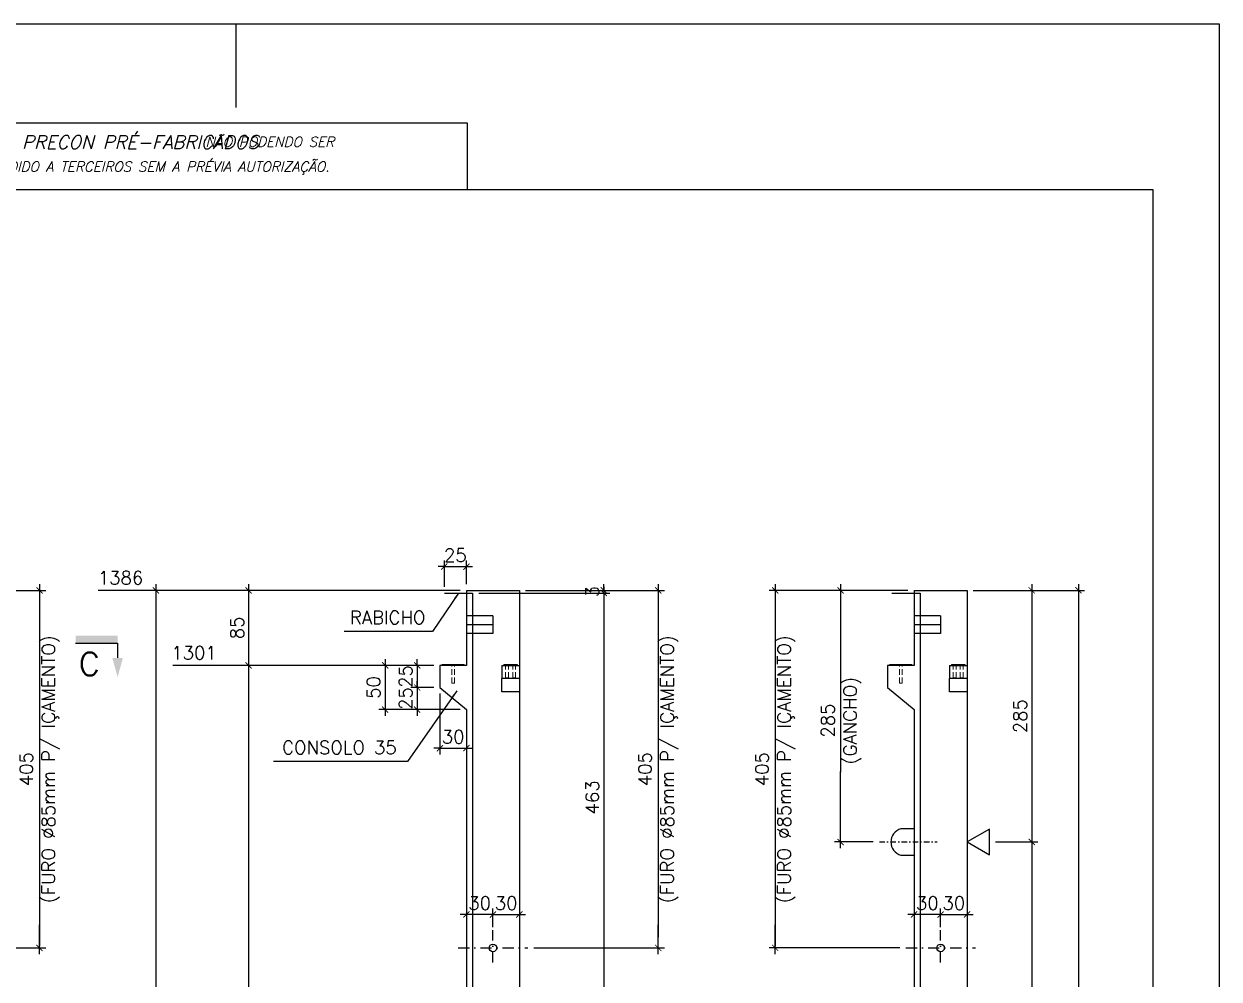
# Model space of a CAD drawing. Header units: centimetres. Extents: x 1658 to 19651, y 8294 to 11444.
# Drawn here: x 2532 to 3886, y 10362 to 11444 of the extents above; entities that cross this region are included whole.
import ezdxf

# ---------------------------------------------------------------- set-up
doc = ezdxf.new("R2010")
doc.units = ezdxf.units.CM
doc.header["$LTSCALE"] = 50
doc.header["$MEASUREMENT"] = 0
doc.header["$PDMODE"] = 67
for name, pattern in [('DASHDOT', [1, 0.5, -0.25, 0, -0.25]), ('DASHED', [0.75, 0.5, -0.25]), ('HIDDEN', [0.375, 0.25, -0.125])]:
    doc.linetypes.add(name, pattern=pattern)
doc.layers.add('10 TRACEJADO', color=1, linetype='DASHED', lineweight=13)
for name, color, linetype in [('COTAS-PRECON', 1, 'Continuous'), ('FORMATO-PRECON', 2, 'Continuous'), ('HACHURAS-PRECON', 1, 'Continuous'), ('IND- CORTE-PRECON', 4, 'Continuous'), ('LINHA CENTRO-PRECON', 1, 'DASHDOT'), ('LINHA-01-PRECON', 1, 'Continuous'), ('LINHA-02-PRECON', 2, 'Continuous'), ('LINHA-03-PRECON', 3, 'Continuous'), ('LINHA-04-PRECON', 4, 'Continuous'), ('TEXTO-35-PRECON', 5, 'Continuous')]:
    doc.layers.add(name, color=color, linetype=linetype)
doc.styles.add('ROMANS', font='ROMANS.SHX', dxfattribs={"oblique": 15, "height": 3})
doc.styles.get("Standard").update_dxf_attribs({"font": 'romans.shx'})
doc.dimstyles.new('ESC75-75', dxfattribs={"dimscale": 0, "dimtxt": 15, "dimasz": 7, "dimexe": 7, "dimexo": 7, "dimgap": 5.5, "dimtad": 1, "dimdec": 1, "dimdsep": 46, "dimtxsty": 'Standard', "dimblk": 'ARCHTICK', "dimcen": 0.1, "dimdle": 7, "dimclrd": 256, "dimclre": 256, "dimclrt": 2, "dimadec": 0, "dimazin": 0, "dimtfac": 1, "dimtdec": 1, "dimtix": 1, "dimtmove": 2, "dimatfit": 3, "dimfxl": 1, "dimarcsym": 0})

# ---------------------------------------------------------------- blocks, each defined once
blk = doc.blocks.new('A$C2E607E54')
at = {"layer": 'FORMATO-PRECON', "color": 6}
blk.add_line((1835, 4050), (685, 4050), dxfattribs=at)
at = {"layer": 'FORMATO-PRECON'}
for points in [[(0, 4200), (2970, 4200), (2970, 0), (0, 0)], [(685, 3950), (1835, 3950), (1835, 4050), (685, 4050)]]:
    blk.add_lwpolyline(points, close=True, dxfattribs=at)
blk.add_lwpolyline([(1485, 4200), (1485, 4073.6)], dxfattribs=at)
at = {"layer": 'FORMATO-PRECON', "color": 6}
blk.add_lwpolyline([(100, 3950), (2870, 3950), (2870, 100), (100, 100)], close=True, dxfattribs=at)
at = {"layer": 'FORMATO-PRECON', "style": 'ROMANS', "oblique": 15}
for s, p in [('ESTE DESENHO É DE PROPRIEDADE DA                            NÃO PODENDO SER', (700.8, 4014.4)), ('COPIADO PARCIAL OU TOTALMENTE, NEM CEDIDO A TERCEIROS SEM A PRÉVIA AUTORIZAÇÃO.', (700.8, 3977))]:
    blk.add_text(s, height=15, dxfattribs=at).set_placement(p)
at = {"layer": 'FORMATO-PRECON', "color": 3, "style": 'ROMANS', "oblique": 15}
blk.add_text('PRECON PRÉ-FABRICADOS', height=20, dxfattribs=at).set_placement((1162, 4011.3))
blk = doc.blocks.new('_ArchTick')
at = {"color": 0, "linetype": 'ByBlock', "const_width": 0.15}
blk.add_lwpolyline([(-0.5, -0.5), (0.5, 0.5)], dxfattribs=at)
blk = doc.blocks.new('*D86')
at = {"layer": 'COTAS-PRECON', "lineweight": -2, "transparency": 16777216}
for p, q in [((2786.6, 10809.3), (2786.6, 10710.3)), ((3026.3, 10802.3), (2779.6, 10802.3)), ((2996.3, 10717.3), (2779.6, 10717.3))]:
    blk.add_line(p, q, dxfattribs=at)
at = {"layer": 'Defpoints', "color": 0, "transparency": 16777216}
for p in [(3033.3, 10802.3), (2786.6, 10717.3), (3003.3, 10717.3)]:
    blk.add_point(p, dxfattribs=at)
at = {"layer": 'COTAS-PRECON', "lineweight": -2, "transparency": 16777216, "xscale": 7, "yscale": 7, "zscale": 7}
for p, rotation in [((2786.6, 10802.3), 90), ((2786.6, 10717.3), 270)]:
    blk.add_blockref('_ArchTick', p, dxfattribs=dict(at, rotation=rotation))
at = {"layer": 'COTAS-PRECON', "color": 2, "transparency": 16777216, "insert": (2773.6, 10759.8), "char_height": 15, "attachment_point": 5, "rotation": 90}
blk.add_mtext('85', dxfattribs=at)
blk = doc.blocks.new('*D87')
at = {"layer": 'COTAS-PRECON', "lineweight": -2, "transparency": 16777216}
for p, q in [((2786.6, 10724.3), (2786.6, 9409.3)), ((2996.3, 10717.3), (2779.6, 10717.3)), ((3026.3, 9416.3), (2779.6, 9416.3))]:
    blk.add_line(p, q, dxfattribs=at)
at = {"layer": 'Defpoints', "color": 0, "transparency": 16777216}
for p in [(3003.3, 10717.3), (2786.6, 9416.3), (3033.3, 9416.3)]:
    blk.add_point(p, dxfattribs=at)
at = {"layer": 'COTAS-PRECON', "lineweight": -2, "transparency": 16777216, "xscale": 7, "yscale": 7, "zscale": 7}
for p, rotation in [((2786.6, 10717.3), 90), ((2786.6, 9416.3), 270)]:
    blk.add_blockref('_ArchTick', p, dxfattribs=dict(at, rotation=rotation))
at = {"layer": 'COTAS-PRECON', "color": 2, "transparency": 16777216, "insert": (2773.6, 10066.8), "char_height": 15, "attachment_point": 5, "rotation": 90}
blk.add_mtext('1301', dxfattribs=at)
blk = doc.blocks.new('*D88')
at = {"layer": 'COTAS-PRECON', "lineweight": -2, "transparency": 16777216}
for p, q in [((3188.9, 10802.3), (3188.9, 10809.3)), ((3047.3, 10799.3), (3195.9, 10799.3)), ((3100.3, 10802.3), (3195.9, 10802.3)), ((3188.9, 10802.3), (3188.9, 10799.3)), ((3188.9, 10799.3), (3188.9, 10792.3))]:
    blk.add_line(p, q, dxfattribs=at)
at = {"layer": 'Defpoints', "color": 0, "transparency": 16777216}
for p in [(3040.3, 10799.3), (3093.3, 10802.3), (3188.9, 10799.3)]:
    blk.add_point(p, dxfattribs=at)
at = {"layer": 'COTAS-PRECON', "lineweight": -2, "transparency": 16777216, "xscale": 7, "yscale": 7, "zscale": 7}
for p, rotation in [((3188.9, 10802.3), 270), ((3188.9, 10799.3), 90)]:
    blk.add_blockref('_ArchTick', p, dxfattribs=dict(at, rotation=rotation))
at = {"layer": 'COTAS-PRECON', "color": 2, "transparency": 16777216, "insert": (3175.9, 10800.8), "char_height": 15, "attachment_point": 5, "rotation": 90}
blk.add_mtext('3', dxfattribs=at)
blk = doc.blocks.new('*D89')
at = {"layer": 'COTAS-PRECON', "lineweight": -2, "transparency": 16777216}
for p, q in [((3188.9, 10806.3), (3188.9, 10329.3)), ((3047.3, 10799.3), (3195.9, 10799.3)), ((3047.3, 10336.3), (3195.9, 10336.3))]:
    blk.add_line(p, q, dxfattribs=at)
at = {"layer": 'Defpoints', "color": 0, "transparency": 16777216}
for p in [(3040.3, 10799.3), (3040.3, 10336.3), (3188.9, 10336.3)]:
    blk.add_point(p, dxfattribs=at)
at = {"layer": 'COTAS-PRECON', "lineweight": -2, "transparency": 16777216, "xscale": 7, "yscale": 7, "zscale": 7}
for p, rotation in [((3188.9, 10799.3), 90), ((3188.9, 10336.3), 270)]:
    blk.add_blockref('_ArchTick', p, dxfattribs=dict(at, rotation=rotation))
at = {"layer": 'COTAS-PRECON', "color": 2, "transparency": 16777216, "insert": (3175.9, 10567.8), "char_height": 15, "attachment_point": 5, "rotation": 90}
blk.add_mtext('463', dxfattribs=at)
blk = doc.blocks.new('*D93')
at = {"layer": 'COTAS-PRECON', "lineweight": -2, "transparency": 16777216}
for p, q in [((2977.5, 10717.3), (2977.5, 10724.3)), ((2996.3, 10717.3), (2970.5, 10717.3)), ((2977.5, 10717.3), (2977.5, 10692.3)), ((2996.3, 10692.3), (2970.5, 10692.3)), ((2977.5, 10692.3), (2977.5, 10685.3))]:
    blk.add_line(p, q, dxfattribs=at)
at = {"layer": 'Defpoints', "color": 0, "transparency": 16777216}
for p in [(3003.3, 10717.3), (2977.5, 10692.3), (3003.3, 10692.3)]:
    blk.add_point(p, dxfattribs=at)
at = {"layer": 'COTAS-PRECON', "lineweight": -2, "transparency": 16777216, "xscale": 7, "yscale": 7, "zscale": 7}
for p, rotation in [((2977.5, 10717.3), 270), ((2977.5, 10692.3), 90)]:
    blk.add_blockref('_ArchTick', p, dxfattribs=dict(at, rotation=rotation))
at = {"layer": 'COTAS-PRECON', "color": 2, "transparency": 16777216, "insert": (2964.5, 10704.8), "char_height": 15, "attachment_point": 5, "rotation": 90}
blk.add_mtext('25', dxfattribs=at)
blk = doc.blocks.new('*D94')
at = {"layer": 'COTAS-PRECON', "lineweight": -2, "transparency": 16777216}
for p, q in [((2977.5, 10692.3), (2977.5, 10699.3)), ((2996.3, 10692.3), (2970.5, 10692.3)), ((2977.5, 10692.3), (2977.5, 10667.3)), ((3026.3, 10667.3), (2970.5, 10667.3)), ((2977.5, 10667.3), (2977.5, 10660.3))]:
    blk.add_line(p, q, dxfattribs=at)
at = {"layer": 'Defpoints', "color": 0, "transparency": 16777216}
for p in [(3003.3, 10692.3), (2977.5, 10667.3), (3033.3, 10667.3)]:
    blk.add_point(p, dxfattribs=at)
at = {"layer": 'COTAS-PRECON', "lineweight": -2, "transparency": 16777216, "xscale": 7, "yscale": 7, "zscale": 7}
for p, rotation in [((2977.5, 10692.3), 270), ((2977.5, 10667.3), 90)]:
    blk.add_blockref('_ArchTick', p, dxfattribs=dict(at, rotation=rotation))
at = {"layer": 'COTAS-PRECON', "color": 2, "transparency": 16777216, "insert": (2964.5, 10679.8), "char_height": 15, "attachment_point": 5, "rotation": 90}
blk.add_mtext('25', dxfattribs=at)
blk = doc.blocks.new('*D95')
at = {"layer": 'COTAS-PRECON', "lineweight": -2, "transparency": 16777216}
for p, q in [((2941.2, 10724.3), (2941.2, 10660.3)), ((2996.3, 10717.3), (2934.2, 10717.3)), ((3026.3, 10667.3), (2934.2, 10667.3))]:
    blk.add_line(p, q, dxfattribs=at)
at = {"layer": 'Defpoints', "color": 0, "transparency": 16777216}
for p in [(3003.3, 10717.3), (2941.2, 10667.3), (3033.3, 10667.3)]:
    blk.add_point(p, dxfattribs=at)
at = {"layer": 'COTAS-PRECON', "lineweight": -2, "transparency": 16777216, "xscale": 7, "yscale": 7, "zscale": 7}
for p, rotation in [((2941.2, 10717.3), 90), ((2941.2, 10667.3), 270)]:
    blk.add_blockref('_ArchTick', p, dxfattribs=dict(at, rotation=rotation))
at = {"layer": 'COTAS-PRECON', "color": 2, "transparency": 16777216, "insert": (2928.2, 10692.3), "char_height": 15, "attachment_point": 5, "rotation": 90}
blk.add_mtext('50', dxfattribs=at)
blk = doc.blocks.new('*D96')
at = {"layer": 'COTAS-PRECON', "lineweight": -2, "transparency": 16777216}
for p, q in [((3003.3, 10685.3), (3003.3, 10616.5)), ((3003.3, 10623.5), (2996.3, 10623.5)), ((3003.3, 10623.5), (3033.3, 10623.5)), ((3033.3, 10623.5), (3040.3, 10623.5))]:
    blk.add_line(p, q, dxfattribs=at)
at = {"layer": 'Defpoints', "color": 0, "transparency": 16777216}
for p in [(3003.3, 10692.3), (3033.3, 10623.5), (3033.3, 10623.5)]:
    blk.add_point(p, dxfattribs=at)
at = {"layer": 'COTAS-PRECON', "lineweight": -2, "transparency": 16777216, "xscale": 7, "yscale": 7, "zscale": 7}
blk.add_blockref('_ArchTick', (3003.3, 10623.5), dxfattribs=at)
at = {"layer": 'COTAS-PRECON', "lineweight": -2, "transparency": 16777216, "xscale": 7, "yscale": 7, "zscale": 7, "rotation": 180}
blk.add_blockref('_ArchTick', (3033.3, 10623.5), dxfattribs=at)
at = {"layer": 'COTAS-PRECON', "color": 2, "transparency": 16777216, "insert": (3018.3, 10636.5), "char_height": 15, "attachment_point": 5}
blk.add_mtext('30', dxfattribs=at)
blk = doc.blocks.new('*D97')
at = {"layer": 'COTAS-PRECON', "lineweight": -2, "transparency": 16777216}
blk.add_line((2779.6, 10717.3), (2700.6, 10717.3), dxfattribs=at)
at = {"layer": 'Defpoints', "color": 0, "transparency": 16777216}
for p in [(2700.6, 10717.3), (2786.6, 10717.3), (3073.3, 9416.3)]:
    blk.add_point(p, dxfattribs=at)
at = {"layer": 'COTAS-PRECON', "color": 2, "transparency": 16777216, "insert": (2724.8, 10731.6), "char_height": 15, "attachment_point": 5}
blk.add_mtext('1301', dxfattribs=at)
blk = doc.blocks.new('*D101')
at = {"layer": 'COTAS-PRECON', "lineweight": -2, "transparency": 16777216}
for p, q in [((3008.3, 10806.3), (3008.3, 10836.2)), ((3033.3, 10809.3), (3033.3, 10836.2)), ((3008.3, 10829.2), (3001.3, 10829.2)), ((3008.3, 10829.2), (3033.3, 10829.2)), ((3033.3, 10829.2), (3040.3, 10829.2))]:
    blk.add_line(p, q, dxfattribs=at)
at = {"layer": 'Defpoints', "color": 0, "transparency": 16777216}
for p in [(3033.3, 10829.2), (3008.3, 10799.3), (3033.3, 10802.3)]:
    blk.add_point(p, dxfattribs=at)
at = {"layer": 'COTAS-PRECON', "lineweight": -2, "transparency": 16777216, "xscale": 7, "yscale": 7, "zscale": 7}
blk.add_blockref('_ArchTick', (3008.3, 10829.2), dxfattribs=at)
at = {"layer": 'COTAS-PRECON', "lineweight": -2, "transparency": 16777216, "xscale": 7, "yscale": 7, "zscale": 7, "rotation": 180}
blk.add_blockref('_ArchTick', (3033.3, 10829.2), dxfattribs=at)
at = {"layer": 'COTAS-PRECON', "color": 2, "transparency": 16777216, "insert": (3020.8, 10842.2), "char_height": 15, "attachment_point": 5}
blk.add_mtext('25', dxfattribs=at)
blk = doc.blocks.new('*D102')
at = {"layer": 'COTAS-PRECON', "lineweight": -2, "transparency": 16777216}
for p, q in [((2681.7, 10809.3), (2681.7, 9409.3)), ((3026.3, 10802.3), (2674.7, 10802.3)), ((3026.3, 9416.3), (2674.7, 9416.3))]:
    blk.add_line(p, q, dxfattribs=at)
at = {"layer": 'Defpoints', "color": 0, "transparency": 16777216}
for p in [(3033.3, 10802.3), (2681.7, 9416.3), (3033.3, 9416.3)]:
    blk.add_point(p, dxfattribs=at)
at = {"layer": 'COTAS-PRECON', "lineweight": -2, "transparency": 16777216, "xscale": 7, "yscale": 7, "zscale": 7}
for p, rotation in [((2681.7, 10802.3), 90), ((2681.7, 9416.3), 270)]:
    blk.add_blockref('_ArchTick', p, dxfattribs=dict(at, rotation=rotation))
at = {"layer": 'COTAS-PRECON', "color": 2, "transparency": 16777216, "insert": (2668.7, 10109.3), "char_height": 15, "attachment_point": 5, "rotation": 90}
blk.add_mtext('1386', dxfattribs=at)
blk = doc.blocks.new('*D103')
at = {"layer": 'COTAS-PRECON', "lineweight": -2, "transparency": 16777216}
blk.add_line((2674.7, 10802.3), (2616.3, 10802.3), dxfattribs=at)
at = {"layer": 'Defpoints', "color": 0, "transparency": 16777216}
for p in [(2616.3, 10802.3), (2681.7, 10802.3), (3073.3, 9416.3)]:
    blk.add_point(p, dxfattribs=at)
at = {"layer": 'COTAS-PRECON', "color": 2, "transparency": 16777216, "insert": (2641.5, 10816.6), "char_height": 15, "attachment_point": 5}
blk.add_mtext('1386', dxfattribs=at)
blk = doc.blocks.new('IND-CORTE-')
at = {"layer": 'IND- CORTE-PRECON', "color": 1}
for p, q in [((-11.2, 63.5), (-33.6, 63.5)), ((-11.2, 0), (-11.2, 63.5))]:
    blk.add_line(p, q, dxfattribs=at)
for points in [[(-33.6, 71.5), (-62.5, 63.5), (-33.6, 55.4)], [(0, 0), (-11.2, 0), (0, 63.5), (-11.2, 63.5)]]:
    blk.add_solid(points, dxfattribs=at)
at = {"layer": 'IND- CORTE-PRECON', "linetype": 'Continuous', "style": 'ROMANS', "flags": 8}
blk.add_attdef('B', (-57.7, 9.1), '', height=35, dxfattribs=at)
blk = doc.blocks.new('*D106')
at = {"layer": 'COTAS-PRECON', "lineweight": -2, "transparency": 16777216}
for p, q in [((3457.1, 10809.3), (3457.1, 10712.4)), ((3533.4, 10802.3), (3450.1, 10802.3)), ((3457.1, 10510.3), (3457.1, 10597.1)), ((3494, 10517.3), (3450.1, 10517.3))]:
    blk.add_line(p, q, dxfattribs=at)
at = {"layer": 'Defpoints', "color": 0, "transparency": 16777216}
for p in [(3540.4, 10802.3), (3457.1, 10517.3), (3501, 10517.3)]:
    blk.add_point(p, dxfattribs=at)
at = {"layer": 'COTAS-PRECON', "lineweight": -2, "transparency": 16777216, "xscale": 7, "yscale": 7, "zscale": 7}
for p, rotation in [((3457.1, 10802.3), 90), ((3457.1, 10517.3), 270)]:
    blk.add_blockref('_ArchTick', p, dxfattribs=dict(at, rotation=rotation))
at = {"layer": 'COTAS-PRECON', "color": 2, "transparency": 16777216, "insert": (3457.8, 10654.8), "char_height": 15, "attachment_point": 5, "rotation": 90}
blk.add_mtext('285\\P(GANCHO)', dxfattribs=at)
blk = doc.blocks.new('*D107')
at = {"layer": 'COTAS-PRECON', "lineweight": -2, "transparency": 16777216}
for p, q in [((3673.6, 10524.3), (3673.6, 9694.3)), ((3632.7, 10517.3), (3680.6, 10517.3)), ((3632.7, 9701.3), (3680.6, 9701.3))]:
    blk.add_line(p, q, dxfattribs=at)
at = {"layer": 'Defpoints', "color": 0, "transparency": 16777216}
for p in [(3625.7, 10517.3), (3625.7, 9701.3), (3673.6, 9701.3)]:
    blk.add_point(p, dxfattribs=at)
at = {"layer": 'COTAS-PRECON', "lineweight": -2, "transparency": 16777216, "xscale": 7, "yscale": 7, "zscale": 7}
for p, rotation in [((3673.6, 10517.3), 90), ((3673.6, 9701.3), 270)]:
    blk.add_blockref('_ArchTick', p, dxfattribs=dict(at, rotation=rotation))
at = {"layer": 'COTAS-PRECON', "color": 2, "transparency": 16777216, "insert": (3660.6, 10109.3), "char_height": 15, "attachment_point": 5, "rotation": 90}
blk.add_mtext('816', dxfattribs=at)
blk = doc.blocks.new('*D108')
at = {"layer": 'COTAS-PRECON', "lineweight": -2, "transparency": 16777216}
for p, q in [((3673.6, 10809.3), (3673.6, 10510.3)), ((3607.4, 10802.3), (3680.6, 10802.3)), ((3632.7, 10517.3), (3680.6, 10517.3))]:
    blk.add_line(p, q, dxfattribs=at)
at = {"layer": 'Defpoints', "color": 0, "transparency": 16777216}
for p in [(3600.4, 10802.3, 0), (3625.7, 10517.3), (3673.6, 10517.3)]:
    blk.add_point(p, dxfattribs=at)
at = {"layer": 'COTAS-PRECON', "lineweight": -2, "transparency": 16777216, "xscale": 7, "yscale": 7, "zscale": 7}
for p, rotation in [((3673.6, 10802.3), 90), ((3673.6, 10517.3), 270)]:
    blk.add_blockref('_ArchTick', p, dxfattribs=dict(at, rotation=rotation))
at = {"layer": 'COTAS-PRECON', "color": 2, "transparency": 16777216, "insert": (3660.6, 10659.8), "char_height": 15, "attachment_point": 5, "rotation": 90}
blk.add_mtext('285', dxfattribs=at)
blk = doc.blocks.new('*D109')
at = {"layer": 'COTAS-PRECON', "lineweight": -2, "transparency": 16777216}
for p, q in [((3726.5, 10809.3), (3726.5, 9409.3)), ((3607.4, 10802.3), (3733.5, 10802.3)), ((3607.4, 9416.3), (3733.5, 9416.3))]:
    blk.add_line(p, q, dxfattribs=at)
at = {"layer": 'Defpoints', "color": 0, "transparency": 16777216}
for p in [(3600.4, 10802.3), (3600.4, 9416.3), (3726.5, 9416.3)]:
    blk.add_point(p, dxfattribs=at)
at = {"layer": 'COTAS-PRECON', "lineweight": -2, "transparency": 16777216, "xscale": 7, "yscale": 7, "zscale": 7}
for p, rotation in [((3726.5, 10802.3), 90), ((3726.5, 9416.3), 270)]:
    blk.add_blockref('_ArchTick', p, dxfattribs=dict(at, rotation=rotation))
at = {"layer": 'COTAS-PRECON', "color": 2, "transparency": 16777216, "insert": (3713.5, 10109.3), "char_height": 15, "attachment_point": 5, "rotation": 90}
blk.add_mtext('PONTOS DE APOIO E ESTOCAGEM', dxfattribs=at)
blk = doc.blocks.new('*D110')
at = {"layer": 'Defpoints', "color": 0, "transparency": 16777216}
for p in [(3540.4, 10802.3), (3383.1, 10397.3), (3531.2, 10397.3)]:
    blk.add_point(p, dxfattribs=at)
at = {"layer": 'LINHA-01-PRECON', "lineweight": -2, "transparency": 16777216}
for p, q in [((3383.1, 10809.3), (3383.1, 10776)), ((3533.4, 10802.3), (3376.1, 10802.3)), ((3383.1, 10390.3), (3383.1, 10423.6)), ((3524.2, 10397.3), (3376.1, 10397.3))]:
    blk.add_line(p, q, dxfattribs=at)
at = {"layer": 'LINHA-01-PRECON', "lineweight": -2, "transparency": 16777216, "xscale": 7, "yscale": 7, "zscale": 7}
for p, rotation in [((3383.1, 10802.3), 90), ((3383.1, 10397.3), 270)]:
    blk.add_blockref('_ArchTick', p, dxfattribs=dict(at, rotation=rotation))
at = {"layer": 'LINHA-01-PRECON', "color": 2, "transparency": 16777216, "insert": (3383.1, 10599.8), "char_height": 15, "attachment_point": 5, "rotation": 90}
blk.add_mtext('405\\P(FURO %%C85mm P/ IÇAMENTO)', dxfattribs=at)
blk = doc.blocks.new('*D111')
at = {"layer": 'Defpoints', "color": 0, "transparency": 16777216}
for p in [(3540.4, 10435.1), (3540.4, 10435.1), (3570.4, 10413.9)]:
    blk.add_point(p, dxfattribs=at)
at = {"layer": 'LINHA-01-PRECON', "lineweight": -2, "transparency": 16777216}
for p, q in [((3570.4, 10420.9), (3570.4, 10442.1)), ((3540.4, 10435.1), (3533.4, 10435.1)), ((3570.4, 10435.1), (3540.4, 10435.1)), ((3570.4, 10435.1), (3577.4, 10435.1))]:
    blk.add_line(p, q, dxfattribs=at)
at = {"layer": 'LINHA-01-PRECON', "lineweight": -2, "transparency": 16777216, "xscale": 7, "yscale": 7, "zscale": 7}
blk.add_blockref('_ArchTick', (3540.4, 10435.1), dxfattribs=at)
at = {"layer": 'LINHA-01-PRECON', "lineweight": -2, "transparency": 16777216, "xscale": 7, "yscale": 7, "zscale": 7, "rotation": 180}
blk.add_blockref('_ArchTick', (3570.4, 10435.1), dxfattribs=at)
at = {"layer": 'LINHA-01-PRECON', "color": 2, "transparency": 16777216, "insert": (3555.4, 10448.1), "char_height": 15, "attachment_point": 5}
blk.add_mtext('30', dxfattribs=at)
blk = doc.blocks.new('*D112')
at = {"layer": 'Defpoints', "color": 0, "transparency": 16777216}
for p in [(3600.4, 10435.1), (3600.4, 10435.1), (3570.4, 10413.9)]:
    blk.add_point(p, dxfattribs=at)
at = {"layer": 'LINHA-01-PRECON', "lineweight": -2, "transparency": 16777216}
for p, q in [((3570.4, 10420.9), (3570.4, 10442.1)), ((3570.4, 10435.1), (3563.4, 10435.1)), ((3570.4, 10435.1), (3600.4, 10435.1)), ((3600.4, 10435.1), (3607.4, 10435.1))]:
    blk.add_line(p, q, dxfattribs=at)
at = {"layer": 'LINHA-01-PRECON', "lineweight": -2, "transparency": 16777216, "xscale": 7, "yscale": 7, "zscale": 7}
blk.add_blockref('_ArchTick', (3570.4, 10435.1), dxfattribs=at)
at = {"layer": 'LINHA-01-PRECON', "lineweight": -2, "transparency": 16777216, "xscale": 7, "yscale": 7, "zscale": 7, "rotation": 180}
blk.add_blockref('_ArchTick', (3600.4, 10435.1), dxfattribs=at)
at = {"layer": 'LINHA-01-PRECON', "color": 2, "transparency": 16777216, "insert": (3585.4, 10448.1), "char_height": 15, "attachment_point": 5}
blk.add_mtext('30', dxfattribs=at)
blk = doc.blocks.new('*D316')
at = {"layer": 'Defpoints', "color": 0, "transparency": 16777216}
for p in [(3093.3, 10802.3), (3102.5, 10397.3), (3250.6, 10397.3)]:
    blk.add_point(p, dxfattribs=at)
at = {"layer": 'LINHA-01-PRECON', "lineweight": -2, "transparency": 16777216}
for p, q in [((3250.6, 10809.3), (3250.6, 10776)), ((3100.3, 10802.3), (3257.6, 10802.3)), ((3250.6, 10390.3), (3250.6, 10423.6)), ((3109.5, 10397.3), (3257.6, 10397.3))]:
    blk.add_line(p, q, dxfattribs=at)
at = {"layer": 'LINHA-01-PRECON', "lineweight": -2, "transparency": 16777216, "xscale": 7, "yscale": 7, "zscale": 7}
for p, rotation in [((3250.6, 10802.3), 90), ((3250.6, 10397.3), 270)]:
    blk.add_blockref('_ArchTick', p, dxfattribs=dict(at, rotation=rotation))
at = {"layer": 'LINHA-01-PRECON', "color": 2, "transparency": 16777216, "insert": (3250.6, 10599.8), "char_height": 15, "attachment_point": 5, "rotation": 90}
blk.add_mtext('405\\P(FURO %%C85mm P/ IÇAMENTO)', dxfattribs=at)
blk = doc.blocks.new('*D317')
at = {"layer": 'Defpoints', "color": 0, "transparency": 16777216}
for p in [(3033.3, 10435.1), (3033.3, 10435.1), (3063.3, 10413.9)]:
    blk.add_point(p, dxfattribs=at)
at = {"layer": 'LINHA-01-PRECON', "lineweight": -2, "transparency": 16777216}
for p, q in [((3063.3, 10420.9), (3063.3, 10442.1)), ((3033.3, 10435.1), (3026.3, 10435.1)), ((3063.3, 10435.1), (3033.3, 10435.1)), ((3063.3, 10435.1), (3070.3, 10435.1))]:
    blk.add_line(p, q, dxfattribs=at)
at = {"layer": 'LINHA-01-PRECON', "lineweight": -2, "transparency": 16777216, "xscale": 7, "yscale": 7, "zscale": 7}
blk.add_blockref('_ArchTick', (3033.3, 10435.1), dxfattribs=at)
at = {"layer": 'LINHA-01-PRECON', "lineweight": -2, "transparency": 16777216, "xscale": 7, "yscale": 7, "zscale": 7, "rotation": 180}
blk.add_blockref('_ArchTick', (3063.3, 10435.1), dxfattribs=at)
at = {"layer": 'LINHA-01-PRECON', "color": 2, "transparency": 16777216, "insert": (3048.3, 10448.1), "char_height": 15, "attachment_point": 5}
blk.add_mtext('30', dxfattribs=at)
blk = doc.blocks.new('*D318')
at = {"layer": 'Defpoints', "color": 0, "transparency": 16777216}
for p in [(3093.3, 10435.1), (3093.3, 10435.1), (3063.3, 10413.9)]:
    blk.add_point(p, dxfattribs=at)
at = {"layer": 'LINHA-01-PRECON', "lineweight": -2, "transparency": 16777216}
for p, q in [((3063.3, 10420.9), (3063.3, 10442.1)), ((3063.3, 10435.1), (3056.3, 10435.1)), ((3063.3, 10435.1), (3093.3, 10435.1)), ((3093.3, 10435.1), (3100.3, 10435.1))]:
    blk.add_line(p, q, dxfattribs=at)
at = {"layer": 'LINHA-01-PRECON', "lineweight": -2, "transparency": 16777216, "xscale": 7, "yscale": 7, "zscale": 7}
blk.add_blockref('_ArchTick', (3063.3, 10435.1), dxfattribs=at)
at = {"layer": 'LINHA-01-PRECON', "lineweight": -2, "transparency": 16777216, "xscale": 7, "yscale": 7, "zscale": 7, "rotation": 180}
blk.add_blockref('_ArchTick', (3093.3, 10435.1), dxfattribs=at)
at = {"layer": 'LINHA-01-PRECON', "color": 2, "transparency": 16777216, "insert": (3078.3, 10448.1), "char_height": 15, "attachment_point": 5}
blk.add_mtext('30', dxfattribs=at)
blk = doc.blocks.new('*D319')
at = {"layer": 'Defpoints', "color": 0, "transparency": 16777216}
for p in [(2257.6, 10802.3), (2266.7, 10397.3), (2549.8, 10397.3)]:
    blk.add_point(p, dxfattribs=at)
at = {"layer": 'LINHA-01-PRECON', "lineweight": -2, "transparency": 16777216}
for p, q in [((2549.8, 10809.3), (2549.8, 10776)), ((2264.6, 10802.3), (2556.8, 10802.3)), ((2549.8, 10390.3), (2549.8, 10423.6)), ((2273.7, 10397.3), (2556.8, 10397.3))]:
    blk.add_line(p, q, dxfattribs=at)
at = {"layer": 'LINHA-01-PRECON', "lineweight": -2, "transparency": 16777216, "xscale": 7, "yscale": 7, "zscale": 7}
for p, rotation in [((2549.8, 10802.3), 90), ((2549.8, 10397.3), 270)]:
    blk.add_blockref('_ArchTick', p, dxfattribs=dict(at, rotation=rotation))
at = {"layer": 'LINHA-01-PRECON', "color": 2, "transparency": 16777216, "insert": (2549.8, 10599.8), "char_height": 15, "attachment_point": 5, "rotation": 90}
blk.add_mtext('405\\P(FURO %%C85mm P/ IÇAMENTO)', dxfattribs=at)

msp = doc.modelspace()

# ---------------------------------------------------------------- linework, layer by layer
at = {"layer": '10 TRACEJADO', "linetype": 'HIDDEN', "ltscale": 0.5, "extrusion": (0, 1, 0)}
for p, q in [((3016.71, 10717.28), (3016.71, 10718.28)), ((3016.71, 10697.28), (3016.71, 10717.28)), ((3019.91, 10717.28), (3019.91, 10718.28)), ((3019.91, 10697.28), (3019.91, 10717.28)), ((3077.71, 10717.28), (3077.71, 10718.28)), ((3077.71, 10703.28), (3077.71, 10717.28)), ((3080.91, 10717.28), (3080.91, 10718.28)), ((3080.91, 10703.28), (3080.91, 10717.28)), ((3085.71, 10717.28), (3085.71, 10718.28)), ((3085.71, 10703.28), (3085.71, 10717.28)), ((3088.91, 10717.28), (3088.91, 10718.28)), ((3088.91, 10703.28), (3088.91, 10717.28)), ((3523.76, 10717.28), (3523.76, 10718.28)), ((3523.76, 10697.28), (3523.76, 10717.28)), ((3526.96, 10717.28), (3526.96, 10718.28)), ((3526.96, 10697.28), (3526.96, 10717.28)), ((3584.76, 10717.28), (3584.76, 10718.28)), ((3584.76, 10703.28), (3584.76, 10717.28)), ((3587.96, 10717.28), (3587.96, 10718.28)), ((3587.96, 10703.28), (3587.96, 10717.28)), ((3592.76, 10717.28), (3592.76, 10718.28)), ((3592.76, 10703.28), (3592.76, 10717.28)), ((3595.96, 10717.28), (3595.96, 10718.28)), ((3595.96, 10703.28), (3595.96, 10717.28)), ((3016.71, 10697.28), (3018.31, 10697.28)), ((3018.31, 10697.28), (3019.91, 10697.28)), ((3077.71, 10703.28), (3079.31, 10703.28)), ((3079.31, 10703.28), (3080.91, 10703.28)), ((3085.71, 10703.28), (3087.31, 10703.28)), ((3087.31, 10703.28), (3088.91, 10703.28)), ((3523.76, 10697.28), (3525.36, 10697.28)), ((3525.36, 10697.28), (3526.96, 10697.28)), ((3584.76, 10703.28), (3586.36, 10703.28)), ((3586.36, 10703.28), (3587.96, 10703.28)), ((3592.76, 10703.28), (3594.36, 10703.28)), ((3594.36, 10703.28), (3595.96, 10703.28))]:
    msp.add_line(p, q, dxfattribs=at)
at = {"layer": 'LINHA CENTRO-PRECON', "ltscale": 0.25}
msp.add_line((3501.03, 10517.28), (3566.47, 10517.28), dxfattribs=at)
at = {"layer": 'LINHA-01-PRECON'}
for p, q in [((2549.77, 10790.14), (2549.77, 10399.43)), ((3250.58, 10790.14), (3250.58, 10409.43)), ((3383.08, 10790.14), (3383.08, 10399.43)), ((3457.08, 10773.36), (3457.08, 10596.21))]:
    msp.add_line(p, q, dxfattribs=at)
at = {"layer": 'LINHA-01-PRECON', "linetype": 'DASHDOT', "ltscale": 0.5}
for p, q in [((3063.31, 10380.66), (3063.31, 10417.42)), ((3570.36, 10380.66), (3570.36, 10417.42)), ((3024.15, 10397.28), (3102.94, 10397.28)), ((3531.2, 10397.28), (3609.99, 10397.28))]:
    msp.add_line(p, q, dxfattribs=at)
at = {"layer": 'LINHA-02-PRECON', "extrusion": (0, 1, 0)}
for p, q in [((3540.36, 10802.28), (3600.36, 10802.28)), ((3540.36, 10802.28), (3540.36, 10773.28)), ((3600.36, 10802.28), (3600.36, 10254.28)), ((3570.36, 10773.28), (3540.36, 10773.28)), ((3540.36, 10773.28), (3540.36, 10763.28)), ((3570.36, 10763.28), (3540.36, 10763.28)), ((3540.36, 10763.28), (3540.36, 10753.28)), ((3570.36, 10773.28), (3570.36, 10763.28)), ((3570.36, 10763.28), (3570.36, 10753.29)), ((3570.36, 10753.29), (3540.36, 10753.29)), ((3540.36, 10753.29), (3540.36, 10717.28)), ((3540.36, 10753.28), (3540.36, 10753.28)), ((3540.36, 10717.28), (3510.36, 10717.28)), ((3510.36, 10717.28), (3510.36, 10692.28)), ((3512.86, 10718.28), (3537.86, 10718.28)), ((3512.86, 10717.28), (3512.86, 10718.28)), ((3537.86, 10717.28), (3537.86, 10718.28)), ((3580.36, 10717.28), (3580.36, 10702.28)), ((3580.36, 10717.28), (3600.36, 10717.28)), ((3582.86, 10718.28), (3597.86, 10718.28)), ((3582.86, 10718.28), (3582.86, 10717.28)), ((3597.86, 10718.28), (3597.86, 10717.28)), ((3600.36, 10717.28), (3600.36, 10702.28)), ((3580.36, 10687.28), (3580.36, 10702.28)), ((3600.36, 10702.28), (3580.36, 10702.28)), ((3600.36, 10702.28), (3600.36, 10687.28)), ((3510.36, 10692.28), (3540.36, 10667.28)), ((3600.36, 10687.28), (3580.36, 10687.28)), ((3540.36, 10667.28), (3540.36, 9516.28))]:
    msp.add_line(p, q, dxfattribs=at)
at = {"layer": 'LINHA-02-PRECON'}
msp.add_circle((3570.36, 10397.28), 4.25, dxfattribs=at)
at = {"layer": 'LINHA-03-PRECON', "extrusion": (0, 1, 0)}
for p, q in [((3033.31, 10802.28), (3093.31, 10802.28)), ((3033.31, 10802.28), (3033.31, 10773.28)), ((3093.31, 10802.28), (3093.31, 10254.28)), ((3063.27, 10773.28, 4565.82), (3033.31, 10773.28)), ((3033.31, 10773.28), (3033.31, 10763.28)), ((3063.27, 10763.28, 4565.82), (3033.31, 10763.28)), ((3033.31, 10763.28), (3033.31, 10753.28)), ((3063.27, 10773.28, 4565.82), (3063.27, 10763.28, 4565.82)), ((3063.27, 10763.28, 4565.82), (3063.27, 10753.28, 4565.82)), ((3063.27, 10753.28, 4565.82), (3033.31, 10753.29)), ((3033.31, 10753.29), (3033.31, 10717.28)), ((3033.31, 10753.28), (3033.31, 10753.28)), ((3033.31, 10717.28), (3003.31, 10717.28)), ((3003.31, 10717.28), (3003.31, 10692.28)), ((3005.81, 10718.28), (3030.81, 10718.28)), ((3005.81, 10717.28), (3005.81, 10718.28)), ((3030.81, 10717.28), (3030.81, 10718.28)), ((3073.31, 10717.28), (3073.31, 10702.28)), ((3073.31, 10717.28), (3093.31, 10717.28)), ((3075.81, 10718.28), (3090.81, 10718.28)), ((3075.81, 10718.28), (3075.81, 10717.28)), ((3090.81, 10718.28), (3090.81, 10717.28)), ((3093.31, 10717.28), (3093.31, 10702.28)), ((3073.31, 10687.28), (3073.31, 10702.28)), ((3093.31, 10702.28), (3073.31, 10702.28)), ((3093.31, 10702.28), (3093.31, 10687.28)), ((3003.31, 10692.28), (3033.31, 10667.28)), ((3093.31, 10687.28), (3073.31, 10687.28)), ((3033.31, 10667.28), (3033.31, 9516.28))]:
    msp.add_line(p, q, dxfattribs=at)
at = {"layer": 'LINHA-03-PRECON', "elevation": -0.02}
msp.add_lwpolyline([(3600.36, 10517.28), (3625.67, 10502.67), (3625.67, 10531.9)], close=True, dxfattribs=at)
at = {"layer": 'LINHA-03-PRECON'}
msp.add_circle((3063.31, 10397.28), 4.25, dxfattribs=at)
at = {"layer": 'LINHA-04-PRECON'}
for p, q in [((3008.31, 10799.28), (3040.31, 10799.28)), ((3040.31, 10799.28), (3040.31, 9536.28)), ((3515.36, 10799.28), (3547.36, 10799.28)), ((3547.36, 10799.28), (3547.36, 9536.28))]:
    msp.add_line(p, q, dxfattribs=at)
msp.add_lwpolyline([(3540.36, 10532.28), (3525.36, 10532.28, 0.7491786), (3525.36, 10502.28), (3540.36, 10502.28)], format="xyb", dxfattribs=at)

# ---------------------------------------------------------------- block references
at = {"layer": 'HACHURAS-PRECON', "xscale": 0.7499999999999996, "yscale": 0.7499999999999996, "zscale": 0.7499999999999996}
msp.add_blockref('A$C2E607E54', (1658.36, 8293.94), dxfattribs=at)
at = {"layer": 'TEXTO-35-PRECON', "linetype": 'ByBlock'}
ref = msp.add_blockref('IND-CORTE-', (2590.63, 10751.01), dxfattribs=dict(at, xscale=-0.75, yscale=0.75, zscale=0.75, rotation=270))
ref.add_attrib('B', 'C', (2594.3, 10705.85), dxfattribs={"layer": 'IND- CORTE-PRECON', "color": 5, "linetype": 'Continuous', "height": 26.25, "style": 'ROMANS', "flags": 8})

# ---------------------------------------------------------------- texts
at = {"layer": 'COTAS-PRECON', "color": 2, "char_height": 15, "attachment_point": 5}
for s, insert in [('\\A1;RABICHO', (2944.14, 10771.5, 0.02)), ('\\A1;CONSOLO 35', (2889.46, 10624.28, 0.02))]:
    msp.add_mtext(s, dxfattribs=dict(at, insert=insert))

# ---------------------------------------------------------------- dimensions: what is measured, and where the dimension line sits
at = {"layer": 'COTAS-PRECON'}
for base, p1, p2, picture, middle in [((3033.31, 10829.15), (3008.31, 10799.28), (3033.31, 10802.28), '*D101', (3020.81, 10842.15)), ((3033.31, 10623.53), (3003.31, 10692.28), (3033.31, 10623.53), '*D96', (3018.31, 10636.53))]:
    dim = msp.add_linear_dim(base=base, p1=p1, p2=p2, dimstyle='ESC75-75', override={"dimscale": 1}, dxfattribs=at)
    dim.commit()
    dim.dimension.update_dxf_attribs({"geometry": picture, "text_midpoint": middle})
for feature_location, offset, picture, middle in [((2681.67, 10802.28), (-65.39, 0), '*D103', (2641.52, 10816.57)), ((2786.57, 10717.28), (-85.93, 0), '*D97', (2724.82, 10731.57))]:
    dim = msp.add_ordinate_dim(feature_location=feature_location, offset=offset, dtype=0, origin=(3073.31, 9416.28), dimstyle='ESC75-75', override={"dimscale": 1}, dxfattribs=at)
    dim.commit()
    dim.dimension.update_dxf_attribs({"geometry": picture, "text_midpoint": middle})
for base, p1, p2, picture, middle in [((2681.67, 9416.28), (3033.31, 10802.28), (3033.31, 9416.28), '*D102', (2668.67, 10109.28)), ((2786.57, 10717.28), (3033.31, 10802.28), (3003.31, 10717.28), '*D86', (2773.57, 10759.78)), ((3188.92, 10799.28), (3093.31, 10802.28), (3040.31, 10799.28), '*D88', (3175.92, 10800.78)), ((3188.92, 10336.28), (3040.31, 10799.28), (3040.31, 10336.28), '*D89', (3175.92, 10567.78)), ((3673.65, 10517.28, -0.02), (3600.36, 10802.28), (3625.67, 10517.28, -0.02), '*D108', (3660.65, 10659.78, -0.02)), ((2786.57, 9416.28), (3003.31, 10717.28), (3033.31, 9416.28), '*D87', (2773.57, 10066.78)), ((2941.2, 10667.28), (3003.31, 10717.28), (3033.31, 10667.28), '*D95', (2928.2, 10692.28)), ((2977.48, 10692.28), (3003.31, 10717.28), (3003.31, 10692.28), '*D93', (2964.48, 10704.78)), ((2977.48, 10667.28), (3003.31, 10692.28), (3033.31, 10667.28), '*D94', (2964.48, 10679.78)), ((3673.65, 9701.28, -0.02), (3625.67, 10517.28, -0.02), (3625.67, 9701.28, -0.02), '*D107', (3660.65, 10109.28, -0.02))]:
    dim = msp.add_linear_dim(base=base, p1=p1, p2=p2, angle=90, dimstyle='ESC75-75', override={"dimscale": 1}, dxfattribs=at)
    dim.commit()
    dim.dimension.update_dxf_attribs({"geometry": picture, "text_midpoint": middle})
dim = msp.add_linear_dim(base=(3457.08, 10517.28), p1=(3540.36, 10802.28), p2=(3501.03, 10517.28), angle=90, text='<>\\P(GANCHO)', dimstyle='ESC75-75', override={"dimscale": 1}, dxfattribs=at)
dim.commit()
dim.dimension.update_dxf_attribs({"geometry": '*D106', "text_midpoint": (3457.77, 10654.78), "dimtype": 160})
dim = msp.add_linear_dim(base=(3726.51, 9416.28), p1=(3600.36, 10802.28), p2=(3600.36, 9416.28), angle=90, text='PONTOS DE APOIO E ESTOCAGEM', dimstyle='ESC75-75', override={"dimscale": 1}, dxfattribs=at)
dim.commit()
dim.dimension.update_dxf_attribs({"geometry": '*D109', "text_midpoint": (3713.51, 10109.28)})
at = {"layer": 'LINHA-01-PRECON'}
for base, p1, p2, picture, middle in [((2549.77, 10397.28), (2257.58, 10802.28), (2266.74, 10397.28), '*D319', (2549.77, 10599.78)), ((3250.58, 10397.28), (3093.31, 10802.28), (3102.46, 10397.28), '*D316', (3250.58, 10599.78)), ((3383.08, 10397.28), (3540.36, 10802.28), (3531.2, 10397.28), '*D110', (3383.08, 10599.78))]:
    dim = msp.add_linear_dim(base=base, p1=p1, p2=p2, angle=90, text='<>\\P(FURO %%C85mm P/ IÇAMENTO)', dimstyle='ESC75-75', override={"dimscale": 1}, dxfattribs=at)
    dim.commit()
    dim.dimension.update_dxf_attribs({"geometry": picture, "text_midpoint": middle, "dimtype": 160})
for base, p1, p2, picture, middle in [((3033.31, 10435.06), (3063.31, 10413.91), (3033.31, 10435.06), '*D317', (3048.31, 10448.06)), ((3540.36, 10435.06), (3570.36, 10413.91), (3540.36, 10435.06), '*D111', (3555.36, 10448.06))]:
    dim = msp.add_linear_dim(base=base, p1=p1, p2=p2, dimstyle='ESC75-75', override={"dimscale": 1}, dxfattribs=at)
    dim.commit()
    dim.dimension.update_dxf_attribs({"geometry": picture, "text_midpoint": middle})
for base, p1, p2, picture, middle in [((3093.31, 10435.06), (3063.31, 10413.91), (3093.31, 10435.06), '*D318', (3078.31, 10448.06)), ((3600.36, 10435.06), (3570.36, 10413.91), (3600.36, 10435.06), '*D112', (3585.36, 10448.06))]:
    dim = msp.add_linear_dim(base=base, p1=p1, p2=p2, angle=180, dimstyle='ESC75-75', override={"dimscale": 1}, dxfattribs=at)
    dim.commit()
    dim.dimension.update_dxf_attribs({"geometry": picture, "text_midpoint": middle})

# ---------------------------------------------------------------- leaders
at = {"layer": 'COTAS-PRECON'}
for points in [[(3024.31, 10799.28), (2995.07, 10755.52), (2894.87, 10755.52)], [(3022.5, 10688.55), (2966.66, 10608.3), (2814.71, 10608.3)]]:
    msp.add_leader(points, dimstyle='ESC75-75', override={"dimscale": 1}, dxfattribs=at)

doc.saveas('drawing.dxf')
